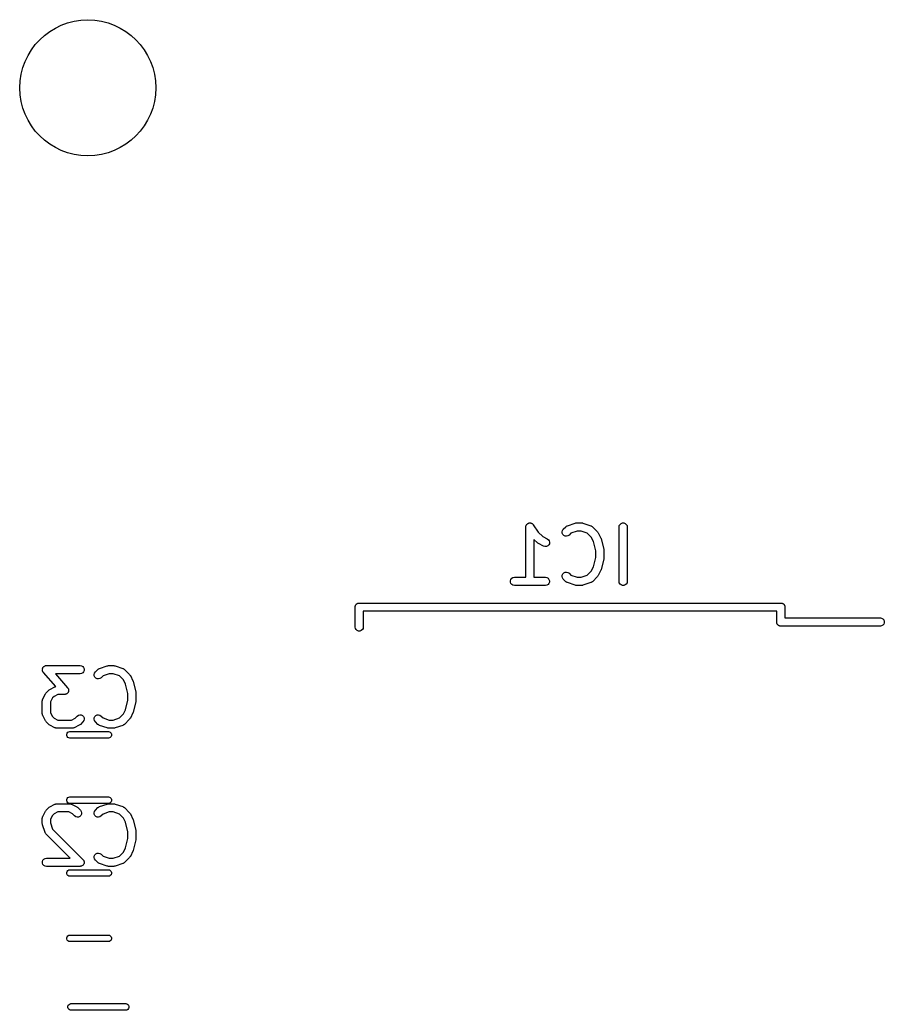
# Model space of a CAD drawing. Extents: x 107.4 to 189.2, y -108.6 to -71.4.
# Drawn here: x 107.94 to 123.83, y -89.55 to -71.35 of the extents above; entities that cross this region are included whole.
import ezdxf

# ---------------------------------------------------------------- set-up
doc = ezdxf.new("R2010")
doc.units = 0
doc.header["$MEASUREMENT"] = 0
doc.layers.add('BLACK', color=7, linetype='CONTINUOUS')

msp = doc.modelspace()

# ---------------------------------------------------------------- linework, layer by layer
at = {"layer": 'BLACK', "linetype": 'CONTINUOUS'}
for p, q in [((117.26, -80.6295), (117.265, -80.6218)), ((117.265, -80.6218), (117.268, -80.6191)), ((117.268, -80.6191), (117.27, -80.6157)), ((117.27, -80.6157), (117.278, -80.6108)), ((117.278, -80.6108), (117.285, -80.605)), ((117.285, -80.605), (117.289, -80.6036)), ((117.289, -80.6036), (117.292, -80.6013)), ((117.292, -80.6013), (117.301, -80.5992)), ((117.301, -80.5992), (117.309, -80.5961)), ((117.309, -80.5961), (117.313, -80.5961)), ((117.313, -80.5961), (117.317, -80.5951)), ((117.317, -80.5951), (117.326, -80.5961)), ((117.326, -80.5961), (117.335, -80.5961)), ((117.335, -80.5961), (117.339, -80.5975)), ((117.339, -80.5975), (117.343, -80.598)), ((117.343, -80.598), (117.351, -80.602)), ((117.351, -80.602), (117.36, -80.605)), ((117.36, -80.605), (117.363, -80.6077)), ((117.363, -80.6077), (117.367, -80.6095)), ((117.367, -80.6095), (117.373, -80.616)), ((117.373, -80.616), (117.38, -80.6218)), ((117.38, -80.6218), (117.382, -80.6254)), ((118.013, -80.6464), (118.156, -80.5988)), ((118.156, -80.5988), (118.167, -80.5971)), ((118.167, -80.5971), (118.179, -80.595)), ((118.179, -80.595), (118.274, -80.595)), ((118.274, -80.595), (118.286, -80.5971)), ((118.286, -80.5971), (118.298, -80.5988)), ((118.298, -80.5988), (118.441, -80.6464)), ((118.966, -80.6443), (118.979, -80.6218)), ((118.979, -80.6218), (118.999, -80.605)), ((118.999, -80.605), (119.023, -80.5961)), ((119.023, -80.5961), (119.049, -80.5961)), ((119.049, -80.5961), (119.074, -80.605)), ((119.074, -80.605), (119.094, -80.6218)), ((119.094, -80.6218), (119.107, -80.6443)), ((117.247, -80.67), (117.248, -80.6659)), ((117.247, -81.595), (117.247, -80.67)), ((117.248, -80.6617), (117.25, -80.6531)), ((117.248, -80.6659), (117.248, -80.6617)), ((117.25, -80.6531), (117.252, -80.6443)), ((117.252, -80.6443), (117.254, -80.6407)), ((117.254, -80.6407), (117.255, -80.6367)), ((117.255, -80.6367), (117.26, -80.6295)), ((117.382, -80.6254), (117.385, -80.6284)), ((117.385, -80.6284), (117.476, -80.7651)), ((117.476, -80.7651), (117.557, -80.8464)), ((117.914, -80.7587), (117.921, -80.7335)), ((117.916, -80.7846), (117.914, -80.7587)), ((117.927, -80.8082), (117.916, -80.7846)), ((117.921, -80.7335), (117.936, -80.7122)), ((117.936, -80.7122), (117.983, -80.6646)), ((117.983, -80.6646), (117.987, -80.6621)), ((117.987, -80.6621), (117.99, -80.6589)), ((117.99, -80.6589), (117.997, -80.6547)), ((117.997, -80.6547), (118.005, -80.6496)), ((118.005, -80.6496), (118.009, -80.6485)), ((118.009, -80.6485), (118.013, -80.6464)), ((118.077, -80.7832), (118.042, -80.8183)), ((118.191, -80.745), (118.077, -80.7832)), ((118.262, -80.745), (118.191, -80.745)), ((118.377, -80.7832), (118.262, -80.745)), ((118.451, -80.8573), (118.377, -80.7832)), ((118.441, -80.6464), (118.445, -80.6485)), ((118.445, -80.6485), (118.449, -80.6496)), ((118.449, -80.6496), (118.456, -80.6547)), ((118.456, -80.6547), (118.464, -80.6589)), ((118.464, -80.6589), (118.467, -80.6621)), ((118.467, -80.6621), (118.47, -80.6646)), ((118.47, -80.6646), (118.566, -80.7598)), ((118.566, -80.7598), (118.573, -80.7696)), ((118.573, -80.7696), (118.58, -80.7793)), ((118.58, -80.7793), (118.627, -80.8745)), ((118.961, -80.67), (118.966, -80.6443)), ((118.961, -81.67), (118.961, -80.67)), ((119.107, -80.6443), (119.111, -80.67)), ((119.111, -80.67), (119.111, -81.67)), ((117.46, -80.9611), (117.397, -80.8987)), ((117.397, -80.8987), (117.397, -81.595)), ((117.469, -80.968), (117.46, -80.9611)), ((117.479, -80.9752), (117.469, -80.968)), ((117.574, -81.0228), (117.479, -80.9752)), ((117.557, -80.8464), (117.641, -80.8886)), ((117.641, -80.8886), (117.662, -80.9041)), ((117.662, -80.9041), (117.677, -80.9259)), ((117.68, -80.9771), (117.668, -81.0004)), ((117.677, -80.9259), (117.683, -80.9512)), ((117.683, -80.9512), (117.68, -80.9771)), ((117.946, -80.8267), (117.927, -80.8082)), ((117.969, -80.8377), (117.946, -80.8267)), ((117.995, -80.8399), (117.969, -80.8377)), ((118.02, -80.8332), (117.995, -80.8399)), ((118.042, -80.8183), (118.02, -80.8332)), ((118.489, -80.9343), (118.451, -80.8573)), ((118.533, -81.1078), (118.489, -80.9343)), ((118.627, -80.8745), (118.63, -80.8824)), ((118.63, -80.8824), (118.633, -80.8899)), ((118.633, -80.8899), (118.681, -81.0804)), ((117.599, -81.0302), (117.574, -81.0228)), ((117.625, -81.0286), (117.599, -81.0302)), ((117.649, -81.0183), (117.625, -81.0286)), ((117.668, -81.0004), (117.649, -81.0183)), ((118.533, -81.2322), (118.533, -81.1078)), ((118.681, -81.0804), (118.681, -81.0895)), ((118.681, -81.0895), (118.683, -81.0986)), ((118.683, -81.0986), (118.683, -81.2414)), ((118.489, -81.4057), (118.533, -81.2322)), ((118.681, -81.2596), (118.633, -81.4501)), ((118.683, -81.2414), (118.681, -81.2504)), ((118.681, -81.2504), (118.681, -81.2596)), ((117.916, -81.5553), (117.927, -81.5317)), ((117.927, -81.5317), (117.946, -81.5133)), ((117.946, -81.5133), (117.969, -81.5023)), ((117.969, -81.5023), (117.995, -81.5)), ((117.995, -81.5), (118.02, -81.5068)), ((118.02, -81.5068), (118.042, -81.5217)), ((118.042, -81.5217), (118.077, -81.5568)), ((118.377, -81.5568), (118.451, -81.4827)), ((118.451, -81.4827), (118.489, -81.4057)), ((118.627, -81.4654), (118.58, -81.5607)), ((118.63, -81.4576), (118.627, -81.4654)), ((118.633, -81.4501), (118.63, -81.4576)), ((116.963, -81.657), (116.971, -81.6325)), ((116.963, -81.683), (116.963, -81.657)), ((116.971, -81.7075), (116.963, -81.683)), ((116.971, -81.6325), (116.988, -81.6125)), ((116.988, -81.7274), (116.971, -81.7075)), ((116.988, -81.6125), (117.011, -81.5995)), ((117.011, -81.5995), (117.036, -81.595)), ((117.036, -81.595), (117.247, -81.595)), ((117.397, -81.595), (117.608, -81.595)), ((117.608, -81.595), (117.633, -81.5995)), ((117.633, -81.5995), (117.656, -81.6125)), ((117.656, -81.6125), (117.673, -81.6325)), ((117.673, -81.7075), (117.656, -81.7274)), ((117.673, -81.6325), (117.682, -81.657)), ((117.682, -81.683), (117.673, -81.7075)), ((117.682, -81.657), (117.682, -81.683)), ((117.914, -81.5813), (117.916, -81.5553)), ((117.921, -81.6064), (117.914, -81.5813)), ((117.936, -81.6278), (117.921, -81.6064)), ((117.983, -81.6754), (117.936, -81.6278)), ((117.987, -81.6779), (117.983, -81.6754)), ((117.99, -81.6811), (117.987, -81.6779)), ((117.997, -81.6853), (117.99, -81.6811)), ((118.005, -81.6903), (117.997, -81.6853)), ((118.009, -81.6915), (118.005, -81.6903)), ((118.013, -81.6935), (118.009, -81.6915)), ((118.156, -81.7411), (118.013, -81.6935)), ((118.077, -81.5568), (118.191, -81.595)), ((118.191, -81.595), (118.262, -81.595)), ((118.262, -81.595), (118.377, -81.5568)), ((118.441, -81.6935), (118.298, -81.7411)), ((118.445, -81.6915), (118.441, -81.6935)), ((118.449, -81.6903), (118.445, -81.6915)), ((118.456, -81.6853), (118.449, -81.6903)), ((118.464, -81.6811), (118.456, -81.6853)), ((118.467, -81.6779), (118.464, -81.6811)), ((118.47, -81.6754), (118.467, -81.6779)), ((118.566, -81.5802), (118.47, -81.6754)), ((118.573, -81.5703), (118.566, -81.5802)), ((118.58, -81.5607), (118.573, -81.5703)), ((118.966, -81.6956), (118.961, -81.67)), ((118.979, -81.7182), (118.966, -81.6956)), ((119.107, -81.6956), (119.094, -81.7182)), ((119.111, -81.67), (119.107, -81.6956)), ((117.011, -81.7405), (116.988, -81.7274)), ((117.036, -81.745), (117.011, -81.7405)), ((117.608, -81.745), (117.036, -81.745)), ((117.633, -81.7405), (117.608, -81.745)), ((117.656, -81.7274), (117.633, -81.7405)), ((118.167, -81.7429), (118.156, -81.7411)), ((118.179, -81.745), (118.167, -81.7429)), ((118.274, -81.745), (118.179, -81.745)), ((118.286, -81.7429), (118.274, -81.745)), ((118.298, -81.7411), (118.286, -81.7429)), ((118.999, -81.7349), (118.979, -81.7182)), ((119.023, -81.7438), (118.999, -81.7349)), ((119.049, -81.7438), (119.023, -81.7438)), ((119.074, -81.7349), (119.049, -81.7438)), ((119.094, -81.7182), (119.074, -81.7349)), ((114.142, -82.0809), (114.147, -82.0766)), ((114.147, -82.0766), (114.153, -82.0744)), ((114.153, -82.0744), (114.159, -82.071)), ((114.159, -82.071), (114.166, -82.0699)), ((114.166, -82.0699), (114.172, -82.0676)), ((114.172, -82.0676), (114.179, -82.0676)), ((114.179, -82.0676), (114.179, -82.0676)), ((114.179, -82.0676), (121.942, -82.0676)), ((121.942, -82.0676), (121.948, -82.0676)), ((121.942, -82.0676), (121.942, -82.0676)), ((121.948, -82.0676), (121.955, -82.0699)), ((121.955, -82.0699), (121.961, -82.071)), ((121.961, -82.071), (121.967, -82.0744)), ((121.967, -82.0744), (121.973, -82.0766)), ((121.973, -82.0766), (121.978, -82.0809)), ((114.11, -82.1294), (114.112, -82.1231)), ((114.11, -82.136), (114.11, -82.1294)), ((114.11, -82.5142), (114.11, -82.136)), ((114.11, -82.136), (114.11, -82.136)), ((114.112, -82.1231), (114.114, -82.1166)), ((114.114, -82.1166), (114.117, -82.1108)), ((114.117, -82.1108), (114.119, -82.1045)), ((114.119, -82.1045), (114.124, -82.0994)), ((114.124, -82.0994), (114.127, -82.0936)), ((114.127, -82.0936), (114.132, -82.0894)), ((114.132, -82.0894), (114.136, -82.0843)), ((114.136, -82.0843), (114.142, -82.0809)), ((121.86, -82.2176), (114.26, -82.2176)), ((114.26, -82.2176), (114.26, -82.5142)), ((121.86, -82.4044), (121.86, -82.2176)), ((121.978, -82.0809), (121.984, -82.0843)), ((121.984, -82.0843), (121.988, -82.0894)), ((121.988, -82.0894), (121.994, -82.0936)), ((121.994, -82.0936), (121.997, -82.0994)), ((121.997, -82.0994), (122.001, -82.1045)), ((122.001, -82.1045), (122.003, -82.1108)), ((122.003, -82.1108), (122.007, -82.1166)), ((122.007, -82.1166), (122.008, -82.1231)), ((122.008, -82.1231), (122.01, -82.1294)), ((122.01, -82.1294), (122.01, -82.136)), ((122.01, -82.136), (122.01, -82.136)), ((122.01, -82.136), (122.01, -82.3426)), ((121.86, -82.4308), (121.86, -82.4044)), ((121.862, -82.4371), (121.86, -82.4308)), ((121.864, -82.4436), (121.862, -82.4371)), ((121.867, -82.4494), (121.864, -82.4436)), ((122.01, -82.3426), (123.767, -82.3426)), ((123.767, -82.3426), (123.786, -82.346)), ((123.786, -82.346), (123.809, -82.3593)), ((123.809, -82.3593), (123.826, -82.3795)), ((123.826, -82.3795), (123.835, -82.4044)), ((123.835, -82.4308), (123.826, -82.4557)), ((123.835, -82.4044), (123.835, -82.4308)), ((114.114, -82.5336), (114.11, -82.5142)), ((114.127, -82.5566), (114.114, -82.5336)), ((114.147, -82.5736), (114.127, -82.5566)), ((114.172, -82.5826), (114.147, -82.5736)), ((114.198, -82.5826), (114.172, -82.5826)), ((114.223, -82.5736), (114.198, -82.5826)), ((114.244, -82.5566), (114.223, -82.5736)), ((114.257, -82.5336), (114.244, -82.5566)), ((114.26, -82.5142), (114.257, -82.5336)), ((121.869, -82.4557), (121.867, -82.4494)), ((121.874, -82.4608), (121.869, -82.4557)), ((121.877, -82.4666), (121.874, -82.4608)), ((121.882, -82.4708), (121.877, -82.4666)), ((121.886, -82.4759), (121.882, -82.4708)), ((121.892, -82.4793), (121.886, -82.4759)), ((121.897, -82.4836), (121.892, -82.4793)), ((121.903, -82.4858), (121.897, -82.4836)), ((121.909, -82.4892), (121.903, -82.4858)), ((121.916, -82.4903), (121.909, -82.4892)), ((121.922, -82.4926), (121.916, -82.4903)), ((121.929, -82.4926), (121.922, -82.4926)), ((123.767, -82.4926), (121.929, -82.4926)), ((121.929, -82.4926), (121.929, -82.4926)), ((123.786, -82.4892), (123.767, -82.4926)), ((123.809, -82.4759), (123.786, -82.4892)), ((123.826, -82.4557), (123.809, -82.4759)), ((108.359, -83.2939), (108.36, -83.2867)), ((108.36, -83.2996), (108.359, -83.2939)), ((108.36, -83.2794), (108.362, -83.2739)), ((108.36, -83.2867), (108.36, -83.2794)), ((108.36, -83.3054), (108.36, -83.2996)), ((108.363, -83.3123), (108.36, -83.3054)), ((108.362, -83.2739), (108.363, -83.2682)), ((108.363, -83.2682), (108.367, -83.2618)), ((108.364, -83.3195), (108.363, -83.3123)), ((108.367, -83.3244), (108.364, -83.3195)), ((108.367, -83.2618), (108.369, -83.2549)), ((108.369, -83.3299), (108.367, -83.3244)), ((108.369, -83.2549), (108.373, -83.2504)), ((108.374, -83.3355), (108.369, -83.3299)), ((108.373, -83.2504), (108.376, -83.2454)), ((108.378, -83.3418), (108.374, -83.3355)), ((108.376, -83.2454), (108.381, -83.2405)), ((108.605, -83.6018), (108.378, -83.3418)), ((108.381, -83.2405), (108.386, -83.2349)), ((108.386, -83.2349), (108.391, -83.232)), ((108.391, -83.232), (108.395, -83.2282)), ((108.395, -83.2282), (108.402, -83.2256)), ((108.402, -83.2256), (108.409, -83.2219)), ((108.409, -83.2219), (108.414, -83.2209)), ((108.414, -83.2209), (108.42, -83.2188)), ((108.42, -83.2188), (108.427, -83.2187)), ((108.427, -83.2187), (108.434, -83.2174)), ((108.434, -83.2174), (109.053, -83.2174)), ((109.053, -83.2174), (109.079, -83.2219)), ((109.079, -83.2219), (109.102, -83.2349)), ((109.102, -83.3498), (109.079, -83.3629)), ((109.102, -83.2349), (109.118, -83.2549)), ((109.118, -83.3299), (109.102, -83.3498)), ((109.118, -83.2549), (109.127, -83.2794)), ((109.127, -83.3054), (109.118, -83.3299)), ((109.127, -83.2794), (109.127, -83.3054)), ((109.319, -83.3559), (109.334, -83.3346)), ((109.334, -83.3346), (109.381, -83.287)), ((109.381, -83.287), (109.385, -83.2845)), ((109.385, -83.2845), (109.388, -83.2813)), ((109.388, -83.2813), (109.395, -83.2771)), ((109.395, -83.2771), (109.403, -83.272)), ((109.403, -83.272), (109.407, -83.2709)), ((109.407, -83.2709), (109.411, -83.2688)), ((109.411, -83.2688), (109.553, -83.2212)), ((109.553, -83.2212), (109.565, -83.2195)), ((109.565, -83.2195), (109.577, -83.2174)), ((109.577, -83.2174), (109.672, -83.2174)), ((109.672, -83.2174), (109.684, -83.2195)), ((109.684, -83.2195), (109.696, -83.2212)), ((109.696, -83.2212), (109.839, -83.2688)), ((109.839, -83.2688), (109.843, -83.2709)), ((109.843, -83.2709), (109.847, -83.272)), ((109.847, -83.272), (109.854, -83.2771)), ((109.854, -83.2771), (109.862, -83.2813)), ((109.862, -83.2813), (109.865, -83.2845)), ((109.865, -83.2845), (109.868, -83.287)), ((109.868, -83.287), (109.964, -83.3822)), ((109.053, -83.3674), (108.6, -83.3674)), ((108.6, -83.3674), (108.824, -83.6239)), ((109.079, -83.3629), (109.053, -83.3674)), ((109.312, -83.3811), (109.319, -83.3559)), ((109.314, -83.407), (109.312, -83.3811)), ((109.325, -83.4306), (109.314, -83.407)), ((109.344, -83.4491), (109.325, -83.4306)), ((109.367, -83.4601), (109.344, -83.4491)), ((109.393, -83.4623), (109.367, -83.4601)), ((109.418, -83.4556), (109.393, -83.4623)), ((109.44, -83.4407), (109.418, -83.4556)), ((109.475, -83.4056), (109.44, -83.4407)), ((109.589, -83.3674), (109.475, -83.4056)), ((109.66, -83.3674), (109.589, -83.3674)), ((109.775, -83.4056), (109.66, -83.3674)), ((109.849, -83.4797), (109.775, -83.4056)), ((109.887, -83.5567), (109.849, -83.4797)), ((109.964, -83.3822), (109.97, -83.392)), ((109.97, -83.392), (109.978, -83.4017)), ((109.978, -83.4017), (110.025, -83.4969)), ((110.025, -83.4969), (110.028, -83.5048)), ((110.028, -83.5048), (110.031, -83.5123)), ((110.031, -83.5123), (110.078, -83.7028)), ((108.422, -83.7254), (108.429, -83.7155)), ((108.429, -83.7155), (108.476, -83.6679)), ((108.476, -83.6679), (108.486, -83.661)), ((108.486, -83.661), (108.496, -83.6539)), ((108.496, -83.6539), (108.591, -83.6063)), ((108.591, -83.6063), (108.595, -83.605)), ((108.595, -83.605), (108.599, -83.6029)), ((108.599, -83.6029), (108.605, -83.6018)), ((108.824, -83.6239), (108.828, -83.6302)), ((108.829, -83.7153), (108.826, -83.7203)), ((108.828, -83.6302), (108.833, -83.6358)), ((108.833, -83.7108), (108.829, -83.7153)), ((108.833, -83.6358), (108.835, -83.6413)), ((108.835, -83.7039), (108.833, -83.7108)), ((108.835, -83.6413), (108.838, -83.6462)), ((108.839, -83.6975), (108.835, -83.7039)), ((108.838, -83.6462), (108.839, -83.6534)), ((108.839, -83.6534), (108.841, -83.6603)), ((108.841, -83.6864), (108.839, -83.6918)), ((108.839, -83.6918), (108.839, -83.6975)), ((108.841, -83.6603), (108.841, -83.6661)), ((108.841, -83.6661), (108.843, -83.6718)), ((108.843, -83.6718), (108.841, -83.679)), ((108.841, -83.679), (108.841, -83.6864)), ((109.931, -83.7302), (109.887, -83.5567)), ((110.078, -83.7028), (110.079, -83.7119)), ((110.079, -83.7119), (110.081, -83.721)), ((108.359, -83.8638), (108.36, -83.8595)), ((108.359, -84.1019), (108.359, -83.8638)), ((108.36, -83.8552), (108.362, -83.8468)), ((108.36, -83.8595), (108.36, -83.8552)), ((108.362, -83.8468), (108.364, -83.8382)), ((108.364, -83.8382), (108.366, -83.8344)), ((108.366, -83.8344), (108.367, -83.8303)), ((108.367, -83.8303), (108.415, -83.735)), ((108.415, -83.735), (108.422, -83.7254)), ((108.544, -83.813), (108.509, -83.8815)), ((108.509, -83.8815), (108.509, -84.0842)), ((108.574, -83.7826), (108.544, -83.813)), ((108.642, -83.7483), (108.574, -83.7826)), ((108.768, -83.7483), (108.642, -83.7483)), ((108.775, -83.7471), (108.768, -83.7483)), ((108.782, -83.7469), (108.775, -83.7471)), ((108.788, -83.7448), (108.782, -83.7469)), ((108.793, -83.7438), (108.788, -83.7448)), ((108.8, -83.7401), (108.793, -83.7438)), ((108.806, -83.7375), (108.8, -83.7401)), ((108.811, -83.7337), (108.806, -83.7375)), ((108.816, -83.7308), (108.811, -83.7337)), ((108.821, -83.7252), (108.816, -83.7308)), ((108.826, -83.7203), (108.821, -83.7252)), ((109.887, -84.0281), (109.931, -83.8546)), ((109.931, -83.8546), (109.931, -83.7302)), ((110.078, -83.882), (110.031, -84.0725)), ((110.079, -83.8728), (110.078, -83.882)), ((110.081, -83.8638), (110.079, -83.8728)), ((110.081, -83.721), (110.081, -83.8638)), ((109.849, -84.1051), (109.887, -84.0281)), ((110.028, -84.08), (110.025, -84.0878)), ((110.031, -84.0725), (110.028, -84.08)), ((108.36, -84.1062), (108.359, -84.1019)), ((108.36, -84.1105), (108.36, -84.1062)), ((108.362, -84.1189), (108.36, -84.1105)), ((108.364, -84.1276), (108.362, -84.1189)), ((108.366, -84.1313), (108.364, -84.1276)), ((108.367, -84.1354), (108.366, -84.1313)), ((108.415, -84.2307), (108.367, -84.1354)), ((108.422, -84.2403), (108.415, -84.2307)), ((108.429, -84.2502), (108.422, -84.2403)), ((108.476, -84.2978), (108.429, -84.2502)), ((108.509, -84.0842), (108.544, -84.1527)), ((108.544, -84.1527), (108.574, -84.1831)), ((108.574, -84.1831), (108.642, -84.2174)), ((108.642, -84.2174), (108.893, -84.2174)), ((108.893, -84.2174), (108.961, -84.1831)), ((108.961, -84.1831), (109, -84.1441)), ((109, -84.1441), (109.022, -84.1292)), ((109.022, -84.1292), (109.047, -84.1224)), ((109.047, -84.1224), (109.073, -84.1247)), ((109.106, -84.2502), (109.059, -84.2978)), ((109.073, -84.1247), (109.096, -84.1357)), ((109.096, -84.1357), (109.115, -84.1541)), ((109.121, -84.2288), (109.106, -84.2502)), ((109.115, -84.1541), (109.126, -84.1777)), ((109.128, -84.2037), (109.121, -84.2288)), ((109.126, -84.1777), (109.128, -84.2037)), ((109.312, -84.2037), (109.314, -84.1777)), ((109.319, -84.2288), (109.312, -84.2037)), ((109.314, -84.1777), (109.325, -84.1541)), ((109.334, -84.2502), (109.319, -84.2288)), ((109.325, -84.1541), (109.344, -84.1357)), ((109.381, -84.2978), (109.334, -84.2502)), ((109.344, -84.1357), (109.367, -84.1247)), ((109.367, -84.1247), (109.393, -84.1224)), ((109.393, -84.1224), (109.418, -84.1292)), ((109.418, -84.1292), (109.44, -84.1441)), ((109.44, -84.1441), (109.475, -84.1792)), ((109.475, -84.1792), (109.589, -84.2174)), ((109.589, -84.2174), (109.66, -84.2174)), ((109.66, -84.2174), (109.775, -84.1792)), ((109.775, -84.1792), (109.849, -84.1051)), ((109.964, -84.2026), (109.868, -84.2978)), ((109.97, -84.1927), (109.964, -84.2026)), ((109.978, -84.1831), (109.97, -84.1927)), ((110.025, -84.0878), (109.978, -84.1831)), ((108.486, -84.3047), (108.476, -84.2978)), ((108.496, -84.3118), (108.486, -84.3047)), ((108.591, -84.3595), (108.496, -84.3118)), ((108.595, -84.3607), (108.591, -84.3595)), ((108.599, -84.3629), (108.595, -84.3607)), ((108.608, -84.3644), (108.599, -84.3629)), ((108.616, -84.3669), (108.608, -84.3644)), ((108.621, -84.3666), (108.616, -84.3669)), ((108.625, -84.3674), (108.621, -84.3666)), ((108.91, -84.3674), (108.625, -84.3674)), ((108.817, -84.4595), (108.831, -84.4433)), ((108.831, -84.4433), (108.849, -84.4327)), ((108.849, -84.4327), (108.865, -84.43)), ((108.865, -84.43), (109.575, -84.43)), ((108.915, -84.3666), (108.91, -84.3674)), ((108.919, -84.3669), (108.915, -84.3666)), ((108.927, -84.3644), (108.919, -84.3669)), ((108.936, -84.3629), (108.927, -84.3644)), ((108.94, -84.3607), (108.936, -84.3629)), ((108.944, -84.3595), (108.94, -84.3607)), ((109.039, -84.3118), (108.944, -84.3595)), ((109.049, -84.3047), (109.039, -84.3118)), ((109.059, -84.2978), (109.049, -84.3047)), ((109.385, -84.3003), (109.381, -84.2978)), ((109.388, -84.3035), (109.385, -84.3003)), ((109.395, -84.3077), (109.388, -84.3035)), ((109.403, -84.3127), (109.395, -84.3077)), ((109.407, -84.3139), (109.403, -84.3127)), ((109.411, -84.3159), (109.407, -84.3139)), ((109.553, -84.3635), (109.411, -84.3159)), ((109.565, -84.3653), (109.553, -84.3635)), ((109.577, -84.3674), (109.565, -84.3653)), ((109.575, -84.43), (109.591, -84.4327)), ((109.672, -84.3674), (109.577, -84.3674)), ((109.591, -84.4327), (109.609, -84.4433)), ((109.609, -84.4433), (109.623, -84.4595)), ((109.684, -84.3653), (109.672, -84.3674)), ((109.696, -84.3635), (109.684, -84.3653)), ((109.839, -84.3159), (109.696, -84.3635)), ((109.843, -84.3139), (109.839, -84.3159)), ((109.847, -84.3127), (109.843, -84.3139)), ((109.854, -84.3077), (109.847, -84.3127)), ((109.862, -84.3035), (109.854, -84.3077)), ((109.865, -84.3003), (109.862, -84.3035)), ((109.868, -84.2978), (109.865, -84.3003)), ((108.81, -84.4794), (108.817, -84.4595)), ((108.81, -84.5006), (108.81, -84.4794)), ((108.817, -84.5205), (108.81, -84.5006)), ((108.831, -84.5367), (108.817, -84.5205)), ((108.849, -84.5473), (108.831, -84.5367)), ((108.865, -84.55), (108.849, -84.5473)), ((109.575, -84.55), (108.865, -84.55)), ((109.591, -84.5473), (109.575, -84.55)), ((109.609, -84.5367), (109.591, -84.5473)), ((109.623, -84.5205), (109.609, -84.5367)), ((109.623, -84.4595), (109.63, -84.4794)), ((109.63, -84.5006), (109.623, -84.5205)), ((109.63, -84.4794), (109.63, -84.5006)), ((108.81, -85.6794), (108.817, -85.6595)), ((108.81, -85.7006), (108.81, -85.6794)), ((108.817, -85.7205), (108.81, -85.7006)), ((108.817, -85.6595), (108.831, -85.6433)), ((108.831, -85.6433), (108.849, -85.6327)), ((108.849, -85.6327), (108.865, -85.63)), ((108.865, -85.63), (109.575, -85.63)), ((109.575, -85.63), (109.591, -85.6327)), ((109.591, -85.6327), (109.609, -85.6433)), ((109.609, -85.6433), (109.623, -85.6595)), ((109.623, -85.6595), (109.63, -85.6794)), ((109.63, -85.7006), (109.623, -85.7205)), ((109.63, -85.6794), (109.63, -85.7006)), ((108.367, -85.9893), (108.415, -85.8941)), ((108.415, -85.8941), (108.422, -85.8844)), ((108.422, -85.8844), (108.429, -85.8746)), ((108.429, -85.8746), (108.476, -85.827)), ((108.476, -85.827), (108.486, -85.8201)), ((108.486, -85.8201), (108.496, -85.8129)), ((108.496, -85.8129), (108.591, -85.7653)), ((108.591, -85.7653), (108.595, -85.7641)), ((108.595, -85.7641), (108.599, -85.7619)), ((108.599, -85.7619), (108.608, -85.7604)), ((108.608, -85.7604), (108.616, -85.7579)), ((108.616, -85.7579), (108.621, -85.7581)), ((108.621, -85.7581), (108.625, -85.7574)), ((108.625, -85.7574), (108.863, -85.7574)), ((108.831, -85.7367), (108.817, -85.7205)), ((108.849, -85.7473), (108.831, -85.7367)), ((108.865, -85.75), (108.849, -85.7473)), ((108.863, -85.7574), (108.867, -85.7581)), ((109.575, -85.75), (108.865, -85.75)), ((108.867, -85.7581), (108.871, -85.7579)), ((108.871, -85.7579), (108.88, -85.7604)), ((108.88, -85.7604), (108.889, -85.7619)), ((108.889, -85.7619), (108.892, -85.7641)), ((108.892, -85.7641), (108.896, -85.7653)), ((108.896, -85.7653), (108.992, -85.8129)), ((108.992, -85.8129), (109.001, -85.8201)), ((109.001, -85.8201), (109.011, -85.827)), ((109.011, -85.827), (109.059, -85.8746)), ((109.059, -85.8746), (109.074, -85.8959)), ((109.074, -85.8959), (109.08, -85.9211)), ((109.312, -85.9211), (109.319, -85.8959)), ((109.319, -85.8959), (109.334, -85.8746)), ((109.334, -85.8746), (109.381, -85.827)), ((109.381, -85.827), (109.385, -85.8245)), ((109.385, -85.8245), (109.388, -85.8213)), ((109.388, -85.8213), (109.395, -85.8171)), ((109.395, -85.8171), (109.403, -85.812)), ((109.403, -85.812), (109.407, -85.8109)), ((109.407, -85.8109), (109.411, -85.8088)), ((109.411, -85.8088), (109.553, -85.7612)), ((109.553, -85.7612), (109.565, -85.7595)), ((109.565, -85.7595), (109.577, -85.7574)), ((109.591, -85.7473), (109.575, -85.75)), ((109.577, -85.7574), (109.672, -85.7574)), ((109.609, -85.7367), (109.591, -85.7473)), ((109.623, -85.7205), (109.609, -85.7367)), ((109.672, -85.7574), (109.684, -85.7595)), ((109.684, -85.7595), (109.696, -85.7612)), ((109.696, -85.7612), (109.839, -85.8088)), ((109.839, -85.8088), (109.843, -85.8109)), ((109.843, -85.8109), (109.847, -85.812)), ((109.847, -85.812), (109.854, -85.8171)), ((109.854, -85.8171), (109.862, -85.8213)), ((109.862, -85.8213), (109.865, -85.8245)), ((109.865, -85.8245), (109.868, -85.827)), ((109.868, -85.827), (109.964, -85.9222)), ((108.359, -86.0229), (108.36, -86.0186)), ((108.359, -86.1181), (108.359, -86.0229)), ((108.36, -86.0143), (108.362, -86.0059)), ((108.36, -86.0186), (108.36, -86.0143)), ((108.362, -86.0059), (108.364, -85.9972)), ((108.364, -85.9972), (108.366, -85.9935)), ((108.366, -85.9935), (108.367, -85.9893)), ((108.544, -85.972), (108.509, -86.0406)), ((108.509, -86.0406), (108.509, -86.1059)), ((108.574, -85.9416), (108.544, -85.972)), ((108.642, -85.9074), (108.574, -85.9416)), ((108.845, -85.9074), (108.642, -85.9074)), ((108.914, -85.9416), (108.845, -85.9074)), ((108.953, -85.9807), (108.914, -85.9416)), ((108.974, -85.9956), (108.953, -85.9807)), ((108.999, -86.0023), (108.974, -85.9956)), ((109.025, -86.0001), (108.999, -86.0023)), ((109.049, -85.9891), (109.025, -86.0001)), ((109.067, -85.9706), (109.049, -85.9891)), ((109.078, -85.947), (109.067, -85.9706)), ((109.08, -85.9211), (109.078, -85.947)), ((109.314, -85.947), (109.312, -85.9211)), ((109.325, -85.9706), (109.314, -85.947)), ((109.344, -85.9891), (109.325, -85.9706)), ((109.367, -86.0001), (109.344, -85.9891)), ((109.393, -86.0023), (109.367, -86.0001)), ((109.418, -85.9956), (109.393, -86.0023)), ((109.44, -85.9807), (109.418, -85.9956)), ((109.475, -85.9456), (109.44, -85.9807)), ((109.589, -85.9074), (109.475, -85.9456)), ((109.66, -85.9074), (109.589, -85.9074)), ((109.775, -85.9456), (109.66, -85.9074)), ((109.849, -86.0197), (109.775, -85.9456)), ((109.887, -86.0967), (109.849, -86.0197)), ((109.964, -85.9222), (109.97, -85.932)), ((109.97, -85.932), (109.978, -85.9417)), ((109.978, -85.9417), (110.025, -86.0369)), ((110.025, -86.0369), (110.028, -86.0448)), ((110.028, -86.0448), (110.031, -86.0523)), ((110.031, -86.0523), (110.078, -86.2428)), ((108.361, -86.1299), (108.359, -86.1181)), ((108.363, -86.1418), (108.361, -86.1299)), ((108.411, -86.2847), (108.363, -86.1418)), ((108.509, -86.1059), (108.547, -86.2204)), ((108.547, -86.2204), (109.106, -86.7793)), ((109.931, -86.2702), (109.887, -86.0967)), ((110.078, -86.2428), (110.079, -86.2519)), ((110.079, -86.2519), (110.081, -86.261)), ((110.081, -86.261), (110.081, -86.4038)), ((108.413, -86.2885), (108.411, -86.2847)), ((108.414, -86.2926), (108.413, -86.2885)), ((108.419, -86.2998), (108.414, -86.2926)), ((108.423, -86.3076), (108.419, -86.2998)), ((108.426, -86.3104), (108.423, -86.3076)), ((108.429, -86.314), (108.426, -86.3104)), ((108.872, -86.7574), (108.429, -86.314)), ((109.887, -86.5681), (109.931, -86.3946)), ((109.931, -86.3946), (109.931, -86.2702)), ((110.078, -86.422), (110.031, -86.6125)), ((110.079, -86.4128), (110.078, -86.422)), ((110.081, -86.4038), (110.079, -86.4128)), ((109.849, -86.6451), (109.887, -86.5681)), ((110.025, -86.6278), (109.978, -86.7231)), ((110.028, -86.62), (110.025, -86.6278)), ((110.031, -86.6125), (110.028, -86.62)), ((108.36, -86.8194), (108.369, -86.7949)), ((108.369, -86.7949), (108.386, -86.7749)), ((108.386, -86.7749), (108.409, -86.7619)), ((108.409, -86.7619), (108.434, -86.7574)), ((108.434, -86.7574), (108.872, -86.7574)), ((109.106, -86.7793), (109.112, -86.7874)), ((109.112, -86.7874), (109.118, -86.7949)), ((109.118, -86.7949), (109.119, -86.798)), ((109.119, -86.798), (109.121, -86.8007)), ((109.121, -86.8007), (109.124, -86.8101)), ((109.124, -86.8101), (109.127, -86.8194)), ((109.312, -86.7437), (109.314, -86.7177)), ((109.319, -86.7688), (109.312, -86.7437)), ((109.314, -86.7177), (109.325, -86.6941)), ((109.334, -86.7902), (109.319, -86.7688)), ((109.325, -86.6941), (109.344, -86.6757)), ((109.381, -86.8378), (109.334, -86.7902)), ((109.344, -86.6757), (109.367, -86.6647)), ((109.367, -86.6647), (109.393, -86.6624)), ((109.393, -86.6624), (109.418, -86.6692)), ((109.418, -86.6692), (109.44, -86.6841)), ((109.44, -86.6841), (109.475, -86.7192)), ((109.475, -86.7192), (109.589, -86.7574)), ((109.589, -86.7574), (109.66, -86.7574)), ((109.66, -86.7574), (109.775, -86.7192)), ((109.775, -86.7192), (109.849, -86.6451)), ((109.964, -86.7426), (109.868, -86.8378)), ((109.97, -86.7327), (109.964, -86.7426)), ((109.978, -86.7231), (109.97, -86.7327)), ((108.36, -86.8454), (108.36, -86.8194)), ((108.369, -86.8699), (108.36, -86.8454)), ((108.386, -86.8898), (108.369, -86.8699)), ((108.409, -86.9029), (108.386, -86.8898)), ((108.434, -86.9074), (108.409, -86.9029)), ((109.053, -86.9074), (108.434, -86.9074)), ((108.817, -86.9995), (108.831, -86.9833)), ((108.831, -86.9833), (108.849, -86.9727)), ((108.849, -86.9727), (108.865, -86.97)), ((108.865, -86.97), (109.575, -86.97)), ((109.063, -86.9057), (109.053, -86.9074)), ((109.073, -86.9048), (109.063, -86.9057)), ((109.076, -86.9034), (109.073, -86.9048)), ((109.079, -86.9029), (109.076, -86.9034)), ((109.087, -86.898), (109.079, -86.9029)), ((109.096, -86.8938), (109.087, -86.898)), ((109.099, -86.8915), (109.096, -86.8938)), ((109.102, -86.8898), (109.099, -86.8915)), ((109.108, -86.8823), (109.102, -86.8898)), ((109.115, -86.8754), (109.108, -86.8823)), ((109.116, -86.8724), (109.115, -86.8754)), ((109.118, -86.8699), (109.116, -86.8724)), ((109.122, -86.8607), (109.118, -86.8699)), ((109.126, -86.8518), (109.122, -86.8607)), ((109.127, -86.8454), (109.126, -86.8485)), ((109.126, -86.8485), (109.126, -86.8518)), ((109.127, -86.8194), (109.127, -86.8227)), ((109.127, -86.8227), (109.128, -86.8258)), ((109.128, -86.8258), (109.127, -86.8356)), ((109.127, -86.8356), (109.127, -86.8454)), ((109.385, -86.8403), (109.381, -86.8378)), ((109.388, -86.8435), (109.385, -86.8403)), ((109.395, -86.8477), (109.388, -86.8435)), ((109.403, -86.8527), (109.395, -86.8477)), ((109.407, -86.8539), (109.403, -86.8527)), ((109.411, -86.8559), (109.407, -86.8539)), ((109.553, -86.9035), (109.411, -86.8559)), ((109.565, -86.9053), (109.553, -86.9035)), ((109.577, -86.9074), (109.565, -86.9053)), ((109.575, -86.97), (109.591, -86.9727)), ((109.672, -86.9074), (109.577, -86.9074)), ((109.591, -86.9727), (109.609, -86.9833)), ((109.609, -86.9833), (109.623, -86.9995)), ((109.684, -86.9053), (109.672, -86.9074)), ((109.696, -86.9035), (109.684, -86.9053)), ((109.839, -86.8559), (109.696, -86.9035)), ((109.843, -86.8539), (109.839, -86.8559)), ((109.847, -86.8527), (109.843, -86.8539)), ((109.854, -86.8477), (109.847, -86.8527)), ((109.862, -86.8435), (109.854, -86.8477)), ((109.865, -86.8403), (109.862, -86.8435)), ((109.868, -86.8378), (109.865, -86.8403)), ((108.81, -87.0194), (108.817, -86.9995)), ((108.81, -87.0406), (108.81, -87.0194)), ((108.817, -87.0605), (108.81, -87.0406)), ((108.831, -87.0767), (108.817, -87.0605)), ((108.849, -87.0873), (108.831, -87.0767)), ((108.865, -87.09), (108.849, -87.0873)), ((109.575, -87.09), (108.865, -87.09)), ((109.591, -87.0873), (109.575, -87.09)), ((109.609, -87.0767), (109.591, -87.0873)), ((109.623, -87.0605), (109.609, -87.0767)), ((109.623, -86.9995), (109.63, -87.0194)), ((109.63, -87.0406), (109.623, -87.0605)), ((109.63, -87.0194), (109.63, -87.0406)), ((108.81, -88.2194), (108.817, -88.1995)), ((108.81, -88.2406), (108.81, -88.2194)), ((108.817, -88.2605), (108.81, -88.2406)), ((108.817, -88.1995), (108.831, -88.1833)), ((108.831, -88.2767), (108.817, -88.2605)), ((108.831, -88.1833), (108.849, -88.1727)), ((108.849, -88.1727), (108.865, -88.17)), ((108.865, -88.17), (109.575, -88.17)), ((109.575, -88.17), (109.591, -88.1727)), ((109.591, -88.1727), (109.609, -88.1833)), ((109.609, -88.1833), (109.623, -88.1995)), ((109.623, -88.2605), (109.609, -88.2767)), ((109.623, -88.1995), (109.63, -88.2194)), ((109.63, -88.2406), (109.623, -88.2605)), ((109.63, -88.2194), (109.63, -88.2406)), ((108.849, -88.2873), (108.831, -88.2767)), ((108.865, -88.29), (108.849, -88.2873)), ((109.575, -88.29), (108.865, -88.29)), ((109.591, -88.2873), (109.575, -88.29)), ((109.609, -88.2767), (109.591, -88.2873)), ((108.83, -89.4794), (108.837, -89.4595)), ((108.83, -89.5006), (108.83, -89.4794)), ((108.837, -89.5205), (108.83, -89.5006)), ((108.837, -89.4595), (108.851, -89.4433)), ((108.851, -89.5367), (108.837, -89.5205)), ((108.851, -89.4433), (108.869, -89.4327)), ((108.869, -89.5473), (108.851, -89.5367)), ((108.869, -89.4327), (108.885, -89.43)), ((108.885, -89.43), (109.895, -89.43)), ((109.895, -89.43), (109.911, -89.4327)), ((109.911, -89.4327), (109.929, -89.4433)), ((109.929, -89.5367), (109.911, -89.5473)), ((109.929, -89.4433), (109.943, -89.4595)), ((109.943, -89.5205), (109.929, -89.5367)), ((109.943, -89.4595), (109.95, -89.4794)), ((109.95, -89.5006), (109.943, -89.5205)), ((109.95, -89.4794), (109.95, -89.5006)), ((108.885, -89.55), (108.869, -89.5473)), ((109.895, -89.55), (108.885, -89.55)), ((109.911, -89.5473), (109.895, -89.55))]:
    msp.add_line(p, q, dxfattribs=at)
at = {"layer": 'BLACK'}
msp.add_circle((109.195, -72.6004), 1.25, dxfattribs=at)

doc.saveas('drawing.dxf')
